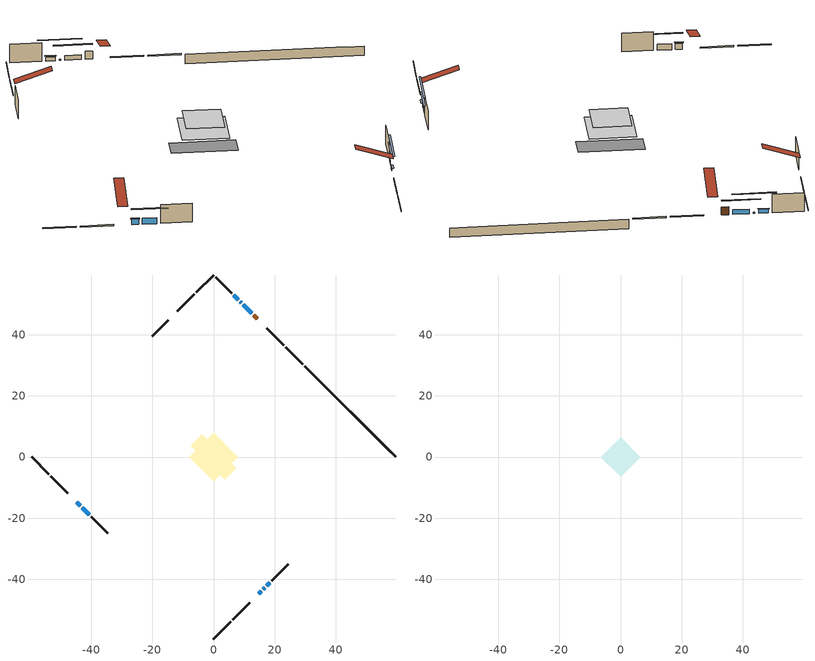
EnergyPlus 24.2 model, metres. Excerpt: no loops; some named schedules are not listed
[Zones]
conditioned space
 floor adiabatic (AdiabaticFloorConstruction): -7.86,0 0,7.86 7.86,0 0,-7.86 z3.05
 floor foundation (Slab1 construction): -7.44,3.7 -3.7,7.44 7.44,-3.7 3.7,-7.44 z-1.83
 wall outside (RimJoist1 construction): 0,-59.56 5.58,-53.98 / -59.56,0 -53.98,-5.58 / 0,59.56 -5.58,53.98 / 29.16,30.4 23.58,35.98 z0.61:0.91
 wall outside (RimJoist2 construction): 6.23,-53.33 11.81,-47.75 / -53.33,-6.23 -47.75,-11.81 / -6.23,53.33 -11.81,47.75 / 22.93,36.63 17.35,42.21 z0.61:0.91
 wall outside (AdiabaticWallConstruction 1): 14.38,45.18 13.17,46.39 z0.61:2.64
 wall outside (AdiabaticWallConstruction): 12.51,47.05 9.72,49.84 z0.61:1.81; 14.78,-44.78 15.57,-43.99 z0.61:1.12; -44.78,-14.78 -43.62,-15.94 z0.61:2.12; 9.07,50.49 8.83,50.73 z0.61:0.92; 16.22,-43.34 16.7,-42.86 z0.61:0.91; 17.35,-42.21 18.48,-41.08 z0.61:1.34; -42.96,-16.6 -40.6,-18.96 z0.61:2.13; 8.18,51.38 6.58,52.98 z0.61:1.64
 wall outside (Wall1 construction): 19.14,-40.42 24.41,-35.15 / -39.94,-19.61 -34.67,-24.88 / -14.78,44.78 -20.05,39.51 / 5.93,53.63 0.66,58.9 z0.61:5.49
 wall foundation (FoundationWall1 construction): 29.82,29.74,-1.83 29.82,29.74,0.61 56.58,2.97,0.61 56.58,2.97,0.54 59.56,0,0.54 59.56,0,-1.83
 window (WindowConstruction): 12.51,47.05 9.72,49.84 z0.61:1.81
 window (WindowConstruction 4): 14.78,-44.78 15.57,-43.99 z0.61:1.12
 window (WindowConstruction 5): -44.78,-14.78 -43.62,-15.94 z0.61:2.12
 window (WindowConstruction 6): 9.07,50.49 8.83,50.73 z0.61:0.91
 window (WindowConstruction 7): 16.22,-43.33 16.7,-42.86 z0.61:0.91
 window (WindowConstruction 1): 17.35,-42.21 18.48,-41.08 z0.61:1.34
 window (WindowConstruction 2): -42.96,-16.6 -40.6,-18.96 z0.61:2.13
 window (WindowConstruction 3): 8.17,51.38 6.58,52.98 z0.61:1.64
 door (Door): 14.38,45.18 13.17,46.39 z0.61:2.64
 ceiling adiabatic (AdiabaticFloorConstruction): 0,-7.86 7.86,0 0,7.86 -7.86,0 z3.05
attic - vented
 floor to conditioned space (Floor1 construction Reversed): -6.45,0 0,6.45 6.45,0 0,-6.45 z5.49
 roof outside (Roof1 construction): 14.12,-45.44,5.49 7.84,-39.16,8.45 6.19,-40.81,8.45 12.47,-47.09,5.49; -45.44,-14.12,5.49 -39.16,-7.84,8.45 -40.81,-6.19,8.45 -47.09,-12.47,5.49; -14.12,45.44,5.49 -7.84,39.16,8.45 -6.19,40.81,8.45 -12.47,47.09,5.49; 15.04,44.52,5.49 8.76,38.24,8.45 10.41,36.59,8.45 16.69,42.87,5.49
shading: 7.86,51.7 14.38,45.18 14.67,45.47 8.15,51.99 z4.45; 15.71,-43.85 14.64,-44.92 14.93,-45.21 16,-44.14 z1.32; -43.47,-16.08 -44.92,-14.64 -45.21,-14.93 -43.77,-16.38 z2.32; 5.24,54.32 12.66,46.9 12.95,47.19 5.53,54.61 z5.99; 20.29,-39.27 12.63,-46.93 12.92,-47.22 20.58,-39.56 z5.99; 20.35,-39.21 15.49,-44.07 15.78,-44.36 20.64,-39.5 z3.98; -38.73,-20.82 -44.83,-14.73 -45.12,-15.02 -39.03,-21.11 z4.77; 6.44,53.12 8.32,51.24 8.61,51.53 6.73,53.41 z1.84
[Building]
Building 1: Terrain=Suburbs
[Site:Location]
Toronto City Centre_ON: Latitude {deg}=43.63; Longitude {deg}=-79.39; Time Zone {hr}=-5; Elevation {m}=77; Keep Site Location Information=Yes
[Site:GroundTemperature:Shallow]
5.01852, 3.26908, 3.12898, 3.95918, 7.29196, 10.6092, 13.4851, 15.3069, 15.4617, 13.9799, 11.1774, 7.9619
[Site:WaterMainsTemperature]
Calculation Method=Schedule; Temperature Schedule=mains temperature schedule
[Material] Roughness=Rough; Thermal Absorptance=0.9
Name | Thickness {m} | Conductivity {W/m-K} | Density {kg/m3} | Specific Heat {J/kg-K} | Solar Absorptance | Visible Absorptance
asphalt or fiberglass shingles | 0.00635 | 0.162714 | 1121.4 | 1465.45 | 0.4 | 0.4
ceiling loosefill ins | 0.169333 | 0.0480833 | 16.02 | 1046.75 | 0.7 | 0.7
ceiling stud and cavity | 0.1397 | 0.170985 | 65.682 | 1177.47 | 0.7 | 0.7
concrete 4.0 in. | 0.1016 | 1.803125 | 2242.8 | 837.4 | 0.7 | 0.7
concrete 8.0 in. | 0.2032 | 1.803125 | 2242.8 | 837.4 | 0.7 | 0.7
door material | 0.04445 | 0.053851 | 512.64 | 1214.23 | 0.7 | 0.7
floor covering | 0.0127 | 0.0433444 | 54.468 | 1339.84 | 0.6 | 0.6
floor rigid ins; wall rigid ins | 0.512978 | 0.029427 | 32.04 | 1214.23 | 0.7 | 0.7
floor stud and cavity | 0.1397 | 1.75129 | 37.0049 | 1207.88 | 0.7 | 0.7
furniture material conditioned space 1 | 0.1524 | 0.115458 | 640.8 | 1214.23 | 0.6 | 0.6
gypsum board | 0.0127 | 0.160291 | 801 | 837.4 | 0.6 | 0.6
osb sheathing 0.5 in. | 0.0127 | 0.115458 | 512.64 | 1214.23 | 0.7 | 0.7
osb sheathing 0.75 in. | 0.01905 | 0.115458 | 512.64 | 1214.23 | 0.7 | 0.7
osb sheathing 2.0 in. | 0.0508 | 0.115458 | 512.64 | 1214.23 | 0.7 | 0.7
rim joist stud and cavity | 0.0508 | 0.0451784 | 125.044 | 1163.47 | 0.6 | 0.6
rim joist stud and cavity 1 | 0.0508 | 0.0454632 | 125.044 | 1163.47 | 0.6 | 0.6
wall stud and cavity | 0.0889 | 0.99015 | 153.063 | 1175.76 | 0.7 | 0.7
wall stud and cavity 1 | 0.0889 | 0.380278 | 52.3479 | 1209.89 | 0.7 | 0.7
wall stud and cavity 2 | 0.0889 | 0.391764 | 83.0341 | 1211.67 | 0.7 | 0.7
wood siding | 0.0254 | 0.102417 | 544.68 | 1172.36 | 0.4 | 0.4
wood siding 1; wood siding 2; wood siding 3 | 0.0254 | 0.102417 | 544.68 | 1172.36 | 0.7 | 0.7
[WindowMaterial:SimpleGlazingSystem]
Name | U-Factor {W/m2-K} | Solar Heat Gain Coefficient
WindowMaterial | 3.30119 | 0.67
WindowMaterial 1 | 3.30573 | 0.61
WindowMaterial 2 | 3.29835 | 0.69
WindowMaterial 3 | 3.30232 | 0.65
WindowMaterial 4 | 3.30232 | 0.55
WindowMaterial 5 | 5.75692 | 0.53
WindowMaterial 6 | 3.26144 | 0.43
[Construction]
AdiabaticFloorConstruction: floor stud and cavity, floor rigid ins, osb sheathing 0.75 in., floor covering
AdiabaticWallConstruction: wood siding 2, wall rigid ins, wall stud and cavity 1, gypsum board
AdiabaticWallConstruction 1: wood siding 3, wall rigid ins, wall stud and cavity 1, gypsum board
Door: door material
Floor1 construction Reversed: gypsum board, ceiling stud and cavity, ceiling loosefill ins
FoundationWall1 construction: concrete 8.0 in.
furniture construction conditioned space 1: furniture material conditioned space 1
PartitionWallConstruction: gypsum board, wall stud and cavity 2, gypsum board
RimJoist1 construction: wood siding 1, osb sheathing 2.0 in., rim joist stud and cavity
RimJoist2 construction: wood siding 1, osb sheathing 2.0 in., rim joist stud and cavity 1
Roof1 construction: asphalt or fiberglass shingles
Slab1 construction: concrete 4.0 in.
Wall1 construction: wood siding, osb sheathing 0.5 in., wall stud and cavity, gypsum board
WindowConstruction: WindowMaterial
WindowConstruction 1: WindowMaterial 1
WindowConstruction 2; WindowConstruction 5: WindowMaterial 2
WindowConstruction 3: WindowMaterial 3
WindowConstruction 4: WindowMaterial 4
WindowConstruction 6: WindowMaterial 5
WindowConstruction 7: WindowMaterial 6
[Zone] Multiplier=1; Part of Total Floor Area=Yes
Name | Volume {m3}
attic - vented | 39.9615
conditioned space | 504.5
[Space]
Name | Zone | Volume {m3}
attic - vented 1 | attic - vented | 39.9615
conditioned space 1 | conditioned space | 504.5
[ZoneInfiltration:EffectiveLeakageArea]
infil attic - vented 1: Zone or Space=attic - vented 1; Schedule=Always On Discrete; Effective Air Leakage Area {cm2}=3501.05; Stack Coefficient=0.000205871; Wind Coefficient=9.69432e-06
[ZoneMixing]
whole house fan mix: Zone or Space=attic - vented; Schedule=Always On Continuous; Design Flow Rate Calculation Method=Flow/Zone; Design Flow Rate {m3/s}=0; Source Zone or Space=conditioned space
[SurfaceProperty:ExposedFoundationPerimeter]
Slab1: Exposed Perimeter Calculation Method=TotalExposedPerimeter; Total Exposed Perimeter {m}=42.063
[InternalMass] Zone or ZoneList=conditioned space; Space or SpaceList=conditioned space 1
Name | Construction | Surface Area {m2}
furniture mass conditioned space 1 | furniture construction conditioned space 1 | 82.7402
partition wall mass | PartitionWallConstruction | 206.85
[Lights]
interior lighting: Zone or ZoneList or Space or SpaceList=conditioned space 1; Schedule=interior lighting schedule; Design Level Calculation Method=LightingLevel; Lighting Level {W}=343.2; Return Air Fraction=0; Fraction Radiant=0.6; Fraction Visible=0.2; Fraction Replaceable=1
[People]
occupants: Zone or ZoneList or Space or SpaceList=conditioned space 1; Number of People Schedule=occupants schedule; Number of People Calculation Method=People; Number of People=3; Fraction Radiant=0.314171; Sensible Heat Fraction=0.56303; Activity Level Schedule=occupants activity schedule; Carbon Dioxide Generation Rate {m3/s-W}=0; Enable ASHRAE 55 Comfort Warnings=No; Mean Radiant Temperature Calculation Type=EnclosureAveraged
[ElectricEquipment] Zone or ZoneList or Space or SpaceList=conditioned space 1; Design Level Calculation Method=EquipmentLevel
Name | Schedule | Design Level {W} | Fraction Latent | Fraction Radiant | Fraction Lost
clothes dryer | clothes dryer schedule | 140.772 | 0.015 | 0.081 | 0.85
clothes washer | clothes washer schedule | 32.1985 | 0.03 | 0.162 | 0.7
cooking range | cooking range schedule | 215.147 | 0.08 | 0.432 | 0.2
dishwasher | dishwasher schedule | 66.8632 | 0.3 | 0.18 | 0.4
fridge | fridge schedule | 72.9452 | 0 | 0.6 | 0
mech vent bath fan 0 | mech vent bath fan 0 schedule | 50.2 | 0 | 0 | 1
mech vent bath fan 1 | mech vent bath fan 1 schedule | 50.2 | 0 | 0 | 1
mech vent bath fan 2 | mech vent bath fan 2 schedule | 50.2 | 0 | 0 | 1
mech vent house fan | mech vent house fan schedule | 0 | 0 | 0 | 1
mech vent house fan cfis | mech vent house fan cfis schedule | 0 | 0 | 0 | 0
mech vent range fan 0 | mech vent range fan 0 schedule | 57 | 0 | 0 | 1
misc plug loads | misc plug loads schedule | 494.7 | 0.045 | 0.513 | 0.1
whole house fan | Always On Discrete | 0 | 0 | 0 | 1
[OtherEquipment] Zone or ZoneList or Space or SpaceList=conditioned space 1; Design Level Calculation Method=EquipmentLevel
Name | Fuel Type | Schedule | Design Level {W} | Fraction Latent | Fraction Radiant | Fraction Lost
clothes dryer 1 | Electricity | clothes dryer schedule | 0 | 0.015 | 0.081 | 0.85
cooking range 1 | Electricity | cooking range schedule | 0 | 0.08 | 0.432 | 0.2
general water use latent | None | general water use schedule | 62.594 | 1 | 0 | 0
general water use sensible | None | general water use schedule | -61.6891 | 0 | 0.6 | 0
mech vent house fan latent load | None | Always On Discrete | 0 | 1 | 0 | 0
mech vent house fan sensible load | None | Always On Discrete | 0 | 0 | 0 | 0
water heater energy adjustment1 | NaturalGas | Always On Discrete | 0.01 | 0 | 0 | 1
[ZoneInfiltration:DesignFlowRate] Zone or ZoneList or Space or SpaceList=conditioned space 1; Schedule=Always On Discrete; Design Flow Rate Calculation Method=Flow/Zone; Design Flow Rate {m3/s}=0
infil flow; natural vent flow; whole house fan flow
[AvailabilityManager:Scheduled]
central ac and furnace airloop Availability Manager: Schedule=Always On Discrete
[Foundation:Kiva]
Foundation Kiva 1: Initial Indoor Air Temperature {C}=18; Wall Height Above Grade {m}=0.609996; Wall Depth Below Slab {m}=0.2032
[Foundation:Kiva:Settings]
Soil Conductivity {W/m-K}=0.849921; Soil Density {kg/m3}=1842.3; Soil Specific Heat {J/kg-K}=418.7; Ground Solar Absorptivity=0.9; Ground Thermal Absorptivity=0.9; Ground Surface Roughness {m}=0.03; Far-Field Width {m}=40; Deep-Ground Boundary Condition=ZeroFlux; Deep-Ground Depth {m}=40; Minimum Cell Dimension {m}=0.2; Maximum Cell Growth Coefficient=3; Simulation Timestep=Timestep
[Exterior:Lights]
exterior lighting: Schedule=exterior lighting schedule; Design Level {W}=75.6
[EnergyManagementSystem:GlobalVariable]
central_ac_and_furnace_airloop_Fan_RTF
infil_program_Qfan
infil_program_Qinf
natural_vent_program_Qnv
natural_vent_program_Qwhf
[EnergyManagementSystem:Sensor]
Name | Output:Variable or Output:Meter Index Key | Output:Variable or Output:Meter
airflow_gain | infil flow | Infiltration Sensible Heat Gain Energy
airflow_gain_1 | natural vent flow | Infiltration Sensible Heat Gain Energy
airflow_gain_2 | whole house fan flow | Infiltration Sensible Heat Gain Energy
airflow_loss | infil flow | Infiltration Sensible Heat Loss Energy
airflow_loss_1 | natural vent flow | Infiltration Sensible Heat Loss Energy
airflow_loss_2 | whole house fan flow | Infiltration Sensible Heat Loss Energy
clg_load_cond |  | Cooling:EnergyTransfer:Zone:CONDITIONED SPACE
clg_sp_s; clg_sp_s_1 | cooling setpoint | Schedule Value
clothes_dryer_exhaust_0_sch_s | clothes dryer exhaust 0 schedule | Schedule Value
cool_season | cooling season schedule | Schedule Value
htg_load_cond |  | Heating:EnergyTransfer:Zone:CONDITIONED SPACE
htg_sp_s; htg_sp_s_1 | heating setpoint | Schedule Value
ig_ee_conv | clothes dryer | Electric Equipment Convective Heating Energy
ig_ee_conv_2 | cooking range | Electric Equipment Convective Heating Energy
ig_ee_conv_4 | fridge | Electric Equipment Convective Heating Energy
ig_ee_conv_5 | misc plug loads | Electric Equipment Convective Heating Energy
ig_ee_conv_6 | whole house fan | Electric Equipment Convective Heating Energy
ig_ee_rad | clothes dryer | Electric Equipment Radiant Heating Energy
ig_ee_rad_2 | cooking range | Electric Equipment Radiant Heating Energy
ig_ee_rad_4 | fridge | Electric Equipment Radiant Heating Energy
ig_ee_rad_5 | misc plug loads | Electric Equipment Radiant Heating Energy
ig_ee_rad_6 | whole house fan | Electric Equipment Radiant Heating Energy
ig_lgt_conv | interior lighting | Lights Convective Heating Energy
ig_lgt_rad | interior lighting | Lights Radiant Heating Energy
ig_lgt_vis | interior lighting | Lights Visible Radiation Heating Energy
ig_oe_conv | clothes dryer 1 | Other Equipment Convective Heating Energy
ig_oe_conv_1 | cooking range 1 | Other Equipment Convective Heating Energy
ig_oe_conv_2 | general water use latent | Other Equipment Convective Heating Energy
ig_oe_conv_3 | general water use sensible | Other Equipment Convective Heating Energy
ig_oe_conv_4 | water heater energy adjustment1 | Other Equipment Convective Heating Energy
ig_oe_rad | clothes dryer 1 | Other Equipment Radiant Heating Energy
ig_oe_rad_1 | cooking range 1 | Other Equipment Radiant Heating Energy
ig_oe_rad_2 | general water use latent | Other Equipment Radiant Heating Energy
ig_oe_rad_3 | general water use sensible | Other Equipment Radiant Heating Energy
ig_oe_rad_4 | water heater energy adjustment1 | Other Equipment Radiant Heating Energy
ig_ppl_conv | occupants | People Convective Heating Energy
ig_ppl_rad | occupants | People Radiant Heating Energy
im_conv | furniture mass conditioned space 1 | Surface Inside Face Convection Heat Gain Energy
im_conv_1 | partition wall mass | Surface Inside Face Convection Heat Gain Energy
im_ig | furniture mass conditioned space 1 | Surface Inside Face Internal Gains Radiation Heat Gain Energy
im_ig_1 | partition wall mass | Surface Inside Face Internal Gains Radiation Heat Gain Energy
im_lgt | furniture mass conditioned space 1 | Surface Inside Face Lights Radiation Heat Gain Energy
im_lgt_1 | partition wall mass | Surface Inside Face Lights Radiation Heat Gain Energy
im_sol | furniture mass conditioned space 1 | Surface Inside Face Solar Radiation Heat Gain Energy
im_sol_1 | partition wall mass | Surface Inside Face Solar Radiation Heat Gain Energy
im_surf | furniture mass conditioned space 1 | Surface Inside Face Net Surface Thermal Radiation Heat Gain Energy
im_surf_1 | partition wall mass | Surface Inside Face Net Surface Thermal Radiation Heat Gain Energy
mech_vent_bath_fan_0_sch_s | mech vent bath fan 0 schedule | Schedule Value
mech_vent_bath_fan_1_sch_s | mech vent bath fan 1 schedule | Schedule Value
mech_vent_bath_fan_2_sch_s | mech vent bath fan 2 schedule | Schedule Value
mech_vent_range_fan_0_sch_s | mech vent range fan 0 schedule | Schedule Value
mv_conv | mech vent bath fan 0 | Electric Equipment Convective Heating Energy
mv_conv_1 | mech vent bath fan 1 | Electric Equipment Convective Heating Energy
mv_conv_2 | mech vent bath fan 2 | Electric Equipment Convective Heating Energy
mv_conv_3 | mech vent house fan | Electric Equipment Convective Heating Energy
mv_conv_4 | mech vent house fan cfis | Electric Equipment Convective Heating Energy
mv_conv_5 | mech vent range fan 0 | Electric Equipment Convective Heating Energy
mv_conv_6 | mech vent house fan latent load | Other Equipment Convective Heating Energy
mv_conv_7 | mech vent house fan sensible load | Other Equipment Convective Heating Energy
mv_rad | mech vent bath fan 0 | Electric Equipment Radiant Heating Energy
mv_rad_1 | mech vent bath fan 1 | Electric Equipment Radiant Heating Energy
mv_rad_2 | mech vent bath fan 2 | Electric Equipment Radiant Heating Energy
mv_rad_3 | mech vent house fan | Electric Equipment Radiant Heating Energy
mv_rad_4 | mech vent house fan cfis | Electric Equipment Radiant Heating Energy
mv_rad_5 | mech vent range fan 0 | Electric Equipment Radiant Heating Energy
mv_rad_6 | mech vent house fan latent load | Other Equipment Radiant Heating Energy
mv_rad_7 | mech vent house fan sensible load | Other Equipment Radiant Heating Energy
natural_vent_s | natural vent schedule | Schedule Value
out_pb_s |  | Site Outdoor Air Barometric Pressure
out_wt_s |  | Site Outdoor Air Humidity Ratio
site_vw_s |  | Site Wind Speed
ss_back_out | Window1 | Surface Window Shortwave from Zone Back Out Window Heat Transfer Rate
ss_back_out_1 | Window10 | Surface Window Shortwave from Zone Back Out Window Heat Transfer Rate
ss_back_out_2 | Window12 | Surface Window Shortwave from Zone Back Out Window Heat Transfer Rate
ss_back_out_3 | Window13 | Surface Window Shortwave from Zone Back Out Window Heat Transfer Rate
ss_back_out_4 | Window14 | Surface Window Shortwave from Zone Back Out Window Heat Transfer Rate
ss_back_out_5 | Window4 | Surface Window Shortwave from Zone Back Out Window Heat Transfer Rate
ss_back_out_6 | Window6 | Surface Window Shortwave from Zone Back Out Window Heat Transfer Rate
ss_back_out_7 | Window8 | Surface Window Shortwave from Zone Back Out Window Heat Transfer Rate
ss_conv | Door1 | Surface Inside Face Convection Heat Gain Energy
ss_conv_1 | Window1 | Surface Inside Face Convection Heat Gain Energy
ss_conv_2 | Window10 | Surface Inside Face Convection Heat Gain Energy
ss_conv_3 | Window12 | Surface Inside Face Convection Heat Gain Energy
ss_conv_4 | Window13 | Surface Inside Face Convection Heat Gain Energy
ss_conv_5 | Window14 | Surface Inside Face Convection Heat Gain Energy
ss_conv_6 | Window4 | Surface Inside Face Convection Heat Gain Energy
ss_conv_7 | Window6 | Surface Inside Face Convection Heat Gain Energy
ss_conv_8 | Window8 | Surface Inside Face Convection Heat Gain Energy
ss_ig | Door1 | Surface Inside Face Internal Gains Radiation Heat Gain Energy
ss_ig_1 | Window1 | Surface Inside Face Internal Gains Radiation Heat Gain Energy
ss_ig_2 | Window10 | Surface Inside Face Internal Gains Radiation Heat Gain Energy
ss_ig_3 | Window12 | Surface Inside Face Internal Gains Radiation Heat Gain Energy
ss_ig_4 | Window13 | Surface Inside Face Internal Gains Radiation Heat Gain Energy
ss_ig_5 | Window14 | Surface Inside Face Internal Gains Radiation Heat Gain Energy
ss_ig_6 | Window4 | Surface Inside Face Internal Gains Radiation Heat Gain Energy
ss_ig_7 | Window6 | Surface Inside Face Internal Gains Radiation Heat Gain Energy
ss_ig_8 | Window8 | Surface Inside Face Internal Gains Radiation Heat Gain Energy
ss_lgt | Door1 | Surface Inside Face Lights Radiation Heat Gain Energy
ss_sol | Door1 | Surface Inside Face Solar Radiation Heat Gain Energy
ss_surf | Door1 | Surface Inside Face Net Surface Thermal Radiation Heat Gain Energy
ss_surf_1 | Window1 | Surface Inside Face Net Surface Thermal Radiation Heat Gain Energy
ss_surf_2 | Window10 | Surface Inside Face Net Surface Thermal Radiation Heat Gain Energy
ss_surf_3 | Window12 | Surface Inside Face Net Surface Thermal Radiation Heat Gain Energy
ss_surf_4 | Window13 | Surface Inside Face Net Surface Thermal Radiation Heat Gain Energy
ss_surf_5 | Window14 | Surface Inside Face Net Surface Thermal Radiation Heat Gain Energy
ss_surf_6 | Window4 | Surface Inside Face Net Surface Thermal Radiation Heat Gain Energy
ss_surf_7 | Window6 | Surface Inside Face Net Surface Thermal Radiation Heat Gain Energy
ss_surf_8 | Window8 | Surface Inside Face Net Surface Thermal Radiation Heat Gain Energy
ss_trans_in | Window1 | Surface Window Transmitted Solar Radiation Rate
ss_trans_in_1 | Window10 | Surface Window Transmitted Solar Radiation Rate
ss_trans_in_2 | Window12 | Surface Window Transmitted Solar Radiation Rate
ss_trans_in_3 | Window13 | Surface Window Transmitted Solar Radiation Rate
ss_trans_in_4 | Window14 | Surface Window Transmitted Solar Radiation Rate
ss_trans_in_5 | Window4 | Surface Window Transmitted Solar Radiation Rate
ss_trans_in_6 | Window6 | Surface Window Transmitted Solar Radiation Rate
ss_trans_in_7 | Window8 | Surface Window Transmitted Solar Radiation Rate
ss_trans_out | Window1 | Surface Inside Face Initial Transmitted Diffuse Transmitted Out Window Solar Radiation Rate
ss_trans_out_1 | Window10 | Surface Inside Face Initial Transmitted Diffuse Transmitted Out Window Solar Radiation Rate
ss_trans_out_2 | Window12 | Surface Inside Face Initial Transmitted Diffuse Transmitted Out Window Solar Radiation Rate
ss_trans_out_3 | Window13 | Surface Inside Face Initial Transmitted Diffuse Transmitted Out Window Solar Radiation Rate
ss_trans_out_4 | Window14 | Surface Inside Face Initial Transmitted Diffuse Transmitted Out Window Solar Radiation Rate
ss_trans_out_5 | Window4 | Surface Inside Face Initial Transmitted Diffuse Transmitted Out Window Solar Radiation Rate
ss_trans_out_6 | Window6 | Surface Inside Face Initial Transmitted Diffuse Transmitted Out Window Solar Radiation Rate
ss_trans_out_7 | Window8 | Surface Inside Face Initial Transmitted Diffuse Transmitted Out Window Solar Radiation Rate
s_conv | Floor1 | Surface Inside Face Convection Heat Gain Energy
s_conv_1 | FoundationWall1 | Surface Inside Face Convection Heat Gain Energy
s_conv_10 | RimJoist2:315 | Surface Inside Face Convection Heat Gain Energy
s_conv_11 | RimJoist2:45 | Surface Inside Face Convection Heat Gain Energy
s_conv_12 | Slab1 | Surface Inside Face Convection Heat Gain Energy
s_conv_13 | Wall1:135 | Surface Inside Face Convection Heat Gain Energy
s_conv_14 | Wall1:225 | Surface Inside Face Convection Heat Gain Energy
s_conv_15 | Wall1:315 | Surface Inside Face Convection Heat Gain Energy
s_conv_16 | Wall1:45 | Surface Inside Face Convection Heat Gain Energy
s_conv_2 | inferred conditioned ceiling | Surface Inside Face Convection Heat Gain Energy
s_conv_3 | inferred conditioned floor | Surface Inside Face Convection Heat Gain Energy
s_conv_4 | RimJoist1:135 | Surface Inside Face Convection Heat Gain Energy
s_conv_5 | RimJoist1:225 | Surface Inside Face Convection Heat Gain Energy
s_conv_6 | RimJoist1:315 | Surface Inside Face Convection Heat Gain Energy
s_conv_7 | RimJoist1:45 | Surface Inside Face Convection Heat Gain Energy
s_conv_8 | RimJoist2:135 | Surface Inside Face Convection Heat Gain Energy
s_conv_9 | RimJoist2:225 | Surface Inside Face Convection Heat Gain Energy
s_ig | Floor1 | Surface Inside Face Internal Gains Radiation Heat Gain Energy
s_ig_1 | FoundationWall1 | Surface Inside Face Internal Gains Radiation Heat Gain Energy
s_ig_10 | RimJoist2:315 | Surface Inside Face Internal Gains Radiation Heat Gain Energy
s_ig_11 | RimJoist2:45 | Surface Inside Face Internal Gains Radiation Heat Gain Energy
s_ig_12 | Slab1 | Surface Inside Face Internal Gains Radiation Heat Gain Energy
s_ig_13 | Wall1:135 | Surface Inside Face Internal Gains Radiation Heat Gain Energy
s_ig_14 | Wall1:225 | Surface Inside Face Internal Gains Radiation Heat Gain Energy
s_ig_15 | Wall1:315 | Surface Inside Face Internal Gains Radiation Heat Gain Energy
s_ig_16 | Wall1:45 | Surface Inside Face Internal Gains Radiation Heat Gain Energy
s_ig_2 | inferred conditioned ceiling | Surface Inside Face Internal Gains Radiation Heat Gain Energy
s_ig_3 | inferred conditioned floor | Surface Inside Face Internal Gains Radiation Heat Gain Energy
s_ig_4 | RimJoist1:135 | Surface Inside Face Internal Gains Radiation Heat Gain Energy
s_ig_5 | RimJoist1:225 | Surface Inside Face Internal Gains Radiation Heat Gain Energy
s_ig_6 | RimJoist1:315 | Surface Inside Face Internal Gains Radiation Heat Gain Energy
s_ig_7 | RimJoist1:45 | Surface Inside Face Internal Gains Radiation Heat Gain Energy
s_ig_8 | RimJoist2:135 | Surface Inside Face Internal Gains Radiation Heat Gain Energy
s_ig_9 | RimJoist2:225 | Surface Inside Face Internal Gains Radiation Heat Gain Energy
s_lgt | Floor1 | Surface Inside Face Lights Radiation Heat Gain Energy
s_lgt_1 | FoundationWall1 | Surface Inside Face Lights Radiation Heat Gain Energy
s_lgt_10 | RimJoist2:315 | Surface Inside Face Lights Radiation Heat Gain Energy
s_lgt_11 | RimJoist2:45 | Surface Inside Face Lights Radiation Heat Gain Energy
s_lgt_12 | Slab1 | Surface Inside Face Lights Radiation Heat Gain Energy
s_lgt_13 | Wall1:135 | Surface Inside Face Lights Radiation Heat Gain Energy
s_lgt_14 | Wall1:225 | Surface Inside Face Lights Radiation Heat Gain Energy
s_lgt_15 | Wall1:315 | Surface Inside Face Lights Radiation Heat Gain Energy
s_lgt_16 | Wall1:45 | Surface Inside Face Lights Radiation Heat Gain Energy
s_lgt_2 | inferred conditioned ceiling | Surface Inside Face Lights Radiation Heat Gain Energy
s_lgt_3 | inferred conditioned floor | Surface Inside Face Lights Radiation Heat Gain Energy
s_lgt_4 | RimJoist1:135 | Surface Inside Face Lights Radiation Heat Gain Energy
s_lgt_5 | RimJoist1:225 | Surface Inside Face Lights Radiation Heat Gain Energy
s_lgt_6 | RimJoist1:315 | Surface Inside Face Lights Radiation Heat Gain Energy
